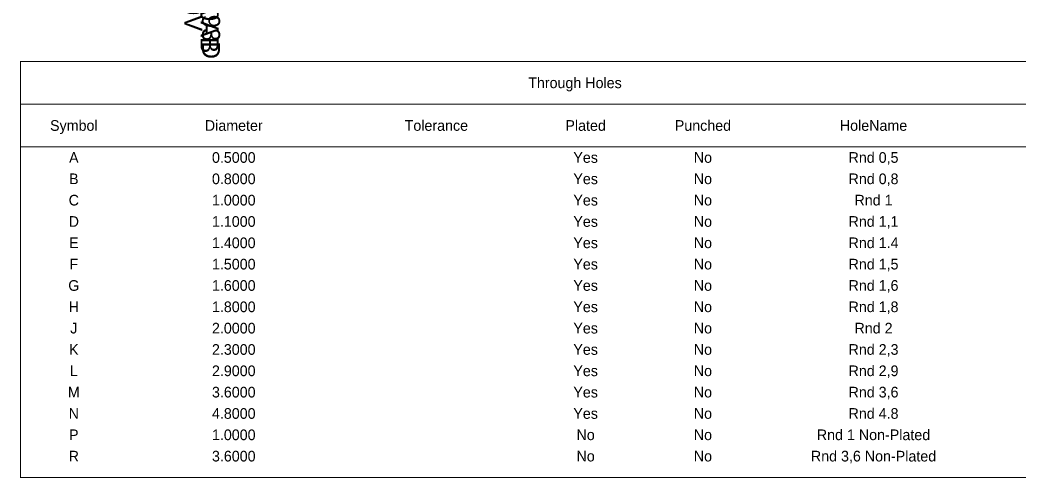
# Model space of a CAD drawing. Extents: x -18 to 179, y -60 to 172.
# Drawn here: x -0.3 to 112.1, y -60.1 to -8.6 of the extents above; entities that cross this region are included whole.
import ezdxf
from ezdxf.enums import TextEntityAlignment as Align

# ---------------------------------------------------------------- set-up
doc = ezdxf.new("R2010")
doc.units = 0
doc.header["$MEASUREMENT"] = 0
doc.layers.add('ASSEMBLY_PART_NUMBERS_TOP', color=102, linetype='CONTINUOUS')
doc.layers.add('DRILL_DRAWING', color=21, linetype='CONTINUOUS')
doc.styles.add('VERIBEST_GERBER_0', font='txt')

msp = doc.modelspace()

# ---------------------------------------------------------------- linework, layer by layer
at = {"layer": 'DRILL_DRAWING', "const_width": 0.12}
msp.add_lwpolyline([(-0.25, -60.05), (-0.25, -13.25), (123.35, -13.25), (123.35, -60.05)], close=True, dxfattribs=at)
for points in [[(-0.25, -18.05), (123.35, -18.05)], [(-0.25, -22.85), (123.35, -22.85)]]:
    msp.add_lwpolyline(points, dxfattribs=at)

# ---------------------------------------------------------------- texts
at = {"layer": 'ASSEMBLY_PART_NUMBERS_TOP', "style": 'VERIBEST_GERBER_0'}
for s, p in [('C3225X7S1H106M250AB', (22.04, 19.25)), ('GRM188R71H104KA93D', (22.21, 18)), ('ERJ-6GEY0R00V', (20.21, 11.75))]:
    msp.add_text(s, height=2.032, rotation=270, dxfattribs=at).set_placement(p, align=Align.TOP_LEFT)
at = {"layer": 'DRILL_DRAWING', "style": 'VERIBEST_GERBER_0'}
for s, p in [('Through Holes', (62.15, -15.65)), ('Symbol', (5.75, -20.45)), ('Diameter', (23.75, -20.45)), ('Tolerance', (46.55, -20.45)), ('Plated', (63.35, -20.45)), ('Punched', (76.55, -20.45)), ('HoleName', (95.75, -20.45)), ('A', (5.75, -24.05)), ('0.5000', (23.75, -24.05)), ('Yes', (63.35, -24.05)), ('No', (76.55, -24.05)), ('Rnd 0,5', (95.75, -24.05)), ('B', (5.75, -26.45)), ('0.8000', (23.75, -26.45)), ('Yes', (63.35, -26.45)), ('No', (76.55, -26.45)), ('Rnd 0,8', (95.75, -26.45)), ('C', (5.75, -28.85)), ('1.0000', (23.75, -28.85)), ('Yes', (63.35, -28.85)), ('No', (76.55, -28.85)), ('Rnd 1', (95.75, -28.85)), ('D', (5.75, -31.25)), ('1.1000', (23.75, -31.25)), ('Yes', (63.35, -31.25)), ('No', (76.55, -31.25)), ('Rnd 1,1', (95.75, -31.25)), ('E', (5.75, -33.65)), ('1.4000', (23.75, -33.65)), ('Yes', (63.35, -33.65)), ('No', (76.55, -33.65)), ('Rnd 1.4', (95.75, -33.65)), ('F', (5.75, -36.05)), ('1.5000', (23.75, -36.05)), ('Yes', (63.35, -36.05)), ('No', (76.55, -36.05)), ('Rnd 1,5', (95.75, -36.05)), ('G', (5.75, -38.45)), ('1.6000', (23.75, -38.45)), ('Yes', (63.35, -38.45)), ('No', (76.55, -38.45)), ('Rnd 1,6', (95.75, -38.45)), ('H', (5.75, -40.85)), ('1.8000', (23.75, -40.85)), ('Yes', (63.35, -40.85)), ('No', (76.55, -40.85)), ('Rnd 1,8', (95.75, -40.85)), ('J', (5.75, -43.25)), ('2.0000', (23.75, -43.25)), ('Yes', (63.35, -43.25)), ('No', (76.55, -43.25)), ('Rnd 2', (95.75, -43.25)), ('K', (5.75, -45.65)), ('2.3000', (23.75, -45.65)), ('Yes', (63.35, -45.65)), ('No', (76.55, -45.65)), ('Rnd 2,3', (95.75, -45.65)), ('L', (5.75, -48.05)), ('2.9000', (23.75, -48.05)), ('Yes', (63.35, -48.05)), ('No', (76.55, -48.05)), ('Rnd 2,9', (95.75, -48.05)), ('M', (5.75, -50.45)), ('3.6000', (23.75, -50.45)), ('Yes', (63.35, -50.45)), ('No', (76.55, -50.45)), ('Rnd 3,6', (95.75, -50.45)), ('N', (5.75, -52.85)), ('4.8000', (23.75, -52.85)), ('Yes', (63.35, -52.85)), ('No', (76.55, -52.85)), ('Rnd 4.8', (95.75, -52.85)), ('P', (5.75, -55.25)), ('1.0000', (23.75, -55.25)), ('No', (63.35, -55.25)), ('No', (76.55, -55.25)), ('Rnd 1 Non-Plated', (95.75, -55.25)), ('R', (5.75, -57.65)), ('3.6000', (23.75, -57.65)), ('No', (63.35, -57.65)), ('No', (76.55, -57.65)), ('Rnd 3,6 Non-Plated', (95.75, -57.65))]:
    msp.add_text(s, height=1.2, dxfattribs=at).set_placement(p, align=Align.MIDDLE_CENTER)

doc.saveas('drawing.dxf')
